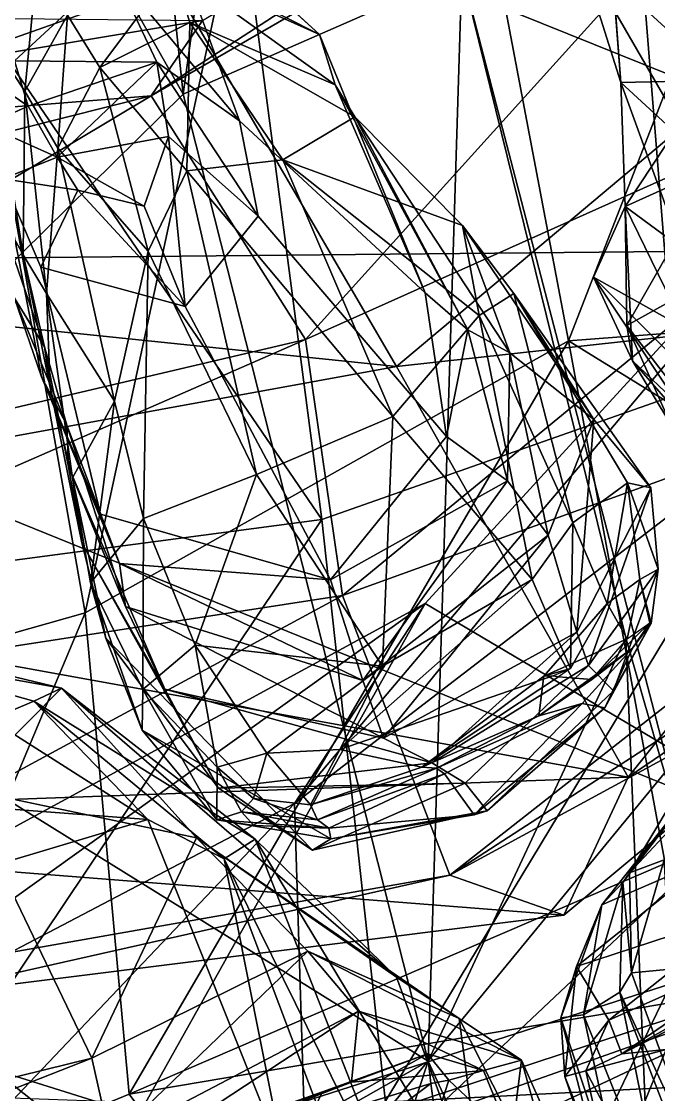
# Model space of a CAD drawing. Header units: metres. Extents: x -8 to 93, y -165 to 99.
# Drawn here: x 6.14 to 12.23, y -151.53 to -141.27 of the extents above; entities that cross this region are included whole.
import ezdxf

# ---------------------------------------------------------------- set-up
doc = ezdxf.new("R2010")
doc.units = ezdxf.units.M

msp = doc.modelspace()

# ---------------------------------------------------------------- linework, layer by layer
at = {"layer": 'jaw_half'}
for points in [[(15.551, -136.674, 166.237), (14.878, -137.64, 177.588), (7.385, -141.978, 176.607)], [(15.551, -136.674, 166.237), (7.385, -141.978, 176.607), (7.876, -141.256, 166.211)], [(7.584, -140.886, 199.276), (0.021, -137.635, 192.179), (0.021, -143.562, 199.267)], [(14.878, -137.64, 177.588), (8.861, -144.308, 188.863), (7.385, -141.978, 176.607)], [(16.176, -141.026, 189.165), (8.861, -144.308, 188.863), (14.878, -137.64, 177.588)], [(7.584, -140.886, 199.276), (0.021, -143.562, 199.267), (9.728, -144.566, 202.313)], [(7.584, -140.886, 199.276), (9.728, -144.566, 202.313), (14, -140.976, 201.535)], [(16.176, -141.026, 189.165), (9.214, -146.755, 193.243), (8.861, -144.308, 188.863)], [(17.443, -143.778, 193.984), (9.214, -146.755, 193.243), (16.176, -141.026, 189.165)], [(14, -140.976, 201.535), (9.728, -144.566, 202.313), (15.601, -143.92, 201.426)], [(7.876, -141.256, 166.211), (0.021, -142.565, 165.947), (0.021, -141.173, 162.868)], [(7.876, -141.256, 166.211), (7.385, -141.978, 176.607), (0.021, -142.565, 165.947)], [(7.385, -141.978, 176.607), (0.021, -143.832, 176.455), (0.021, -142.565, 165.947)], [(8.861, -144.308, 188.863), (0.021, -146.382, 189.444), (7.385, -141.978, 176.607)], [(7.385, -141.978, 176.607), (0.021, -146.382, 189.444), (0.021, -143.832, 176.455)], [(0.021, -143.562, 199.267), (0.021, -146.335, 201.872), (9.728, -144.566, 202.313)], [(17.443, -143.778, 193.984), (10.24, -149.432, 196.864), (9.214, -146.755, 193.243)], [(17.875, -145.281, 197.735), (10.24, -149.432, 196.864), (17.443, -143.778, 193.984)], [(15.601, -143.92, 201.426), (9.728, -144.566, 202.313), (11.944, -148.493, 201.502)], [(15.601, -143.92, 201.426), (11.944, -148.493, 201.502), (17.206, -144.915, 199.673)], [(9.214, -146.755, 193.243), (0.021, -148.175, 193.261), (8.861, -144.308, 188.863)], [(8.861, -144.308, 188.863), (0.021, -148.175, 193.261), (0.021, -146.382, 189.444)], [(9.728, -144.566, 202.313), (0.021, -146.335, 201.872), (11.944, -148.493, 201.502)], [(17.875, -145.281, 197.735), (17.206, -144.915, 199.673), (10.24, -149.432, 196.864)], [(17.206, -144.915, 199.673), (11.328, -149.815, 200.013), (10.24, -149.432, 196.864)], [(17.206, -144.915, 199.673), (11.944, -148.493, 201.502), (11.328, -149.815, 200.013)], [(0.021, -146.335, 201.872), (0.021, -148.926, 201.158), (11.944, -148.493, 201.502)], [(10.24, -149.432, 196.864), (0.021, -151.733, 197.522), (9.214, -146.755, 193.243)], [(9.214, -146.755, 193.243), (0.021, -151.733, 197.522), (0.021, -148.175, 193.261)], [(11.944, -148.493, 201.502), (0.021, -148.926, 201.158), (11.328, -149.815, 200.013)], [(0.021, -148.926, 201.158), (0.021, -151.229, 200.348), (11.328, -149.815, 200.013)], [(11.328, -149.815, 200.013), (0.021, -151.229, 200.348), (10.24, -149.432, 196.864)], [(10.24, -149.432, 196.864), (0.021, -151.229, 200.348), (0.021, -151.733, 197.522)]]:
    msp.add_3dface(points, dxfattribs=at)
at = {"layer": 'skull_half'}
for points in [[(2.422, -132.65, 282.647), (5.922, -125.073, 287.826), (7.689, -141.96, 292.067)], [(5.922, -125.073, 287.826), (9.949, -125.549, 286.634), (7.689, -141.96, 292.067)], [(9.949, -125.549, 286.634), (10.355, -140.79, 289.82), (7.689, -141.96, 292.067)], [(17.375, -128.428, 384.974), (0.021, -132.807, 383.073), (17.987, -143.412, 371.145)], [(2.422, -132.65, 282.647), (7.689, -141.96, 292.067), (2.84, -146.741, 292.028)], [(17.987, -143.412, 371.145), (0.021, -132.807, 383.073), (0.021, -143.583, 371.502)], [(15.72, -133.132, 252.091), (9.473, -134.297, 250.767), (11.375, -144.319, 253.477)], [(15.72, -133.132, 252.091), (11.375, -144.319, 253.477), (17.46, -143.859, 258.823)], [(9.473, -134.297, 250.767), (4.677, -135.139, 251.117), (6.752, -146.923, 252.992)], [(9.473, -134.297, 250.767), (6.752, -146.923, 252.992), (11.375, -144.319, 253.477)], [(4.677, -135.139, 251.117), (3.429, -147.862, 253.608), (6.752, -146.923, 252.992)], [(13.621, -145.949, 283.206), (11.95, -139.166, 287.922), (13.151, -138.491, 284.49)], [(16.425, -143.421, 223.786), (8.242, -140.122, 227.856), (13.32, -138.916, 228.662)], [(12.846, -150.378, 285.951), (10.355, -140.79, 289.82), (11.95, -139.166, 287.922)], [(13.621, -145.949, 283.206), (12.846, -150.378, 285.951), (11.95, -139.166, 287.922)], [(4.856, -139.939, 227.938), (9.015, -146.03, 223.741), (4.8, -146.586, 223.721)], [(4.856, -139.939, 227.938), (8.242, -140.122, 227.856), (9.015, -146.03, 223.741)], [(8.242, -140.122, 227.856), (16.425, -143.421, 223.786), (9.015, -146.03, 223.741)], [(10.355, -140.79, 289.82), (10.031, -151.21, 292.083), (7.689, -141.96, 292.067)], [(11.922, -147.161, 289.077), (10.031, -151.21, 292.083), (10.355, -140.79, 289.82)], [(12.846, -150.378, 285.951), (11.922, -147.161, 289.077), (10.355, -140.79, 289.82)], [(13.591, -145.026, 301.926), (14.767, -141.627, 306.053), (8.753, -148.746, 307.738)], [(14.767, -141.627, 306.053), (10.002, -146.834, 312.78), (8.753, -148.746, 307.738)], [(14.812, -149.682, 320.125), (10.002, -146.834, 312.78), (14.767, -141.627, 306.053)], [(7.689, -141.96, 292.067), (10.031, -151.21, 292.083), (2.84, -146.741, 292.028)], [(18.638, -151.139, 354.709), (17.987, -143.412, 371.145), (0.021, -143.583, 371.502)], [(16.425, -143.421, 223.786), (9.635, -151.693, 223.993), (9.015, -146.03, 223.741)], [(16.425, -143.421, 223.786), (19.472, -148.461, 223.656), (9.635, -151.693, 223.993)], [(18.638, -151.139, 354.709), (0.021, -143.583, 371.502), (0.021, -152.097, 355.345)], [(17.46, -143.859, 258.823), (11.375, -144.319, 253.477), (16.526, -147.502, 258.586)], [(11.375, -144.319, 253.477), (6.752, -146.923, 252.992), (7.175, -151.526, 253.954)], [(11.375, -144.319, 253.477), (7.175, -151.526, 253.954), (12.297, -149.321, 255.024)], [(11.375, -144.319, 253.477), (12.297, -149.321, 255.024), (16.526, -147.502, 258.586)], [(13.591, -145.026, 301.926), (8.753, -148.746, 307.738), (8.881, -152.823, 304.853)], [(13.16, -148.789, 298.425), (13.591, -145.026, 301.926), (8.881, -152.823, 304.853)], [(9.015, -146.03, 223.741), (5.321, -151.538, 224.521), (4.8, -146.586, 223.721)], [(9.015, -146.03, 223.741), (9.635, -151.693, 223.993), (5.321, -151.538, 224.521)], [(2.84, -146.741, 292.028), (10.031, -151.21, 292.083), (4.687, -154.242, 295.99)], [(10.002, -146.834, 312.78), (3.466, -151.519, 313.048), (8.753, -148.746, 307.738)], [(10.002, -146.834, 312.78), (4.229, -149.977, 316.442), (3.466, -151.519, 313.048)], [(10.002, -146.834, 312.78), (7.005, -152.189, 322.488), (4.229, -149.977, 316.442)], [(14.812, -149.682, 320.125), (7.005, -152.189, 322.488), (10.002, -146.834, 312.78)], [(6.752, -146.923, 252.992), (3.429, -147.862, 253.608), (4.327, -152.696, 254.084)], [(6.752, -146.923, 252.992), (4.327, -152.696, 254.084), (7.175, -151.526, 253.954)], [(12.293, -156.152, 287.722), (10.031, -151.21, 292.083), (11.922, -147.161, 289.077)], [(12.846, -150.378, 285.951), (12.293, -156.152, 287.722), (11.922, -147.161, 289.077)], [(19.472, -148.461, 223.656), (13.11, -157.958, 223.59), (9.635, -151.693, 223.993)], [(8.881, -152.823, 304.853), (8.753, -148.746, 307.738), (3.446, -154.337, 309.561)], [(8.753, -148.746, 307.738), (3.466, -151.519, 313.048), (3.446, -154.337, 309.561)], [(13.16, -148.789, 298.425), (8.881, -152.823, 304.853), (8.978, -157.498, 301.852)], [(13.782, -151.893, 293.897), (13.16, -148.789, 298.425), (8.978, -157.498, 301.852)], [(12.297, -149.321, 255.024), (7.175, -151.526, 253.954), (13.888, -150.392, 255.392)], [(14.812, -149.682, 320.125), (12.851, -154.782, 331.168), (7.005, -152.189, 322.488)], [(7.005, -152.189, 322.488), (0.021, -151.984, 321.073), (4.229, -149.977, 316.442)], [(16.854, -150.365, 249.171), (7.799, -153.171, 246.543), (10.388, -155.043, 241.32)], [(16.854, -150.365, 249.171), (14.603, -151.038, 254.292), (7.799, -153.171, 246.543)], [(18.455, -151.053, 243.095), (16.854, -150.365, 249.171), (10.388, -155.043, 241.32)], [(13.888, -150.392, 255.392), (7.175, -151.526, 253.954), (7.905, -152.506, 253.891)], [(13.888, -150.392, 255.392), (7.905, -152.506, 253.891), (8.069, -153.135, 252.901)], [(14.603, -151.038, 254.292), (13.888, -150.392, 255.392), (8.069, -153.135, 252.901)], [(14.603, -151.038, 254.292), (8.069, -153.135, 252.901), (7.799, -153.171, 246.543)], [(18.455, -151.053, 243.095), (10.388, -155.043, 241.32), (13.071, -158.424, 232.423)], [(18.945, -152.104, 346.145), (18.638, -151.139, 354.709), (0.021, -152.097, 355.345)], [(10.031, -151.21, 292.083), (6.73, -161.233, 297.093), (4.687, -154.242, 295.99)], [(12.293, -156.152, 287.722), (6.73, -161.233, 297.093), (10.031, -151.21, 292.083)], [(7.175, -151.526, 253.954), (4.327, -152.696, 254.084), (7.905, -152.506, 253.891)]]:
    msp.add_3dface(points, dxfattribs=at)
at = {"layer": 'teeth_lower_half'}
for points in [[(11.873, -141.848, 206.714), (11.632, -138.605, 201.749), (11.468, -140.564, 204.865)], [(11.632, -138.605, 201.749), (11.873, -141.848, 206.714), (11.726, -139.935, 204.942)], [(11.726, -139.935, 204.942), (11.873, -141.848, 206.714), (12.713, -141.829, 206.848)], [(11.726, -139.935, 204.942), (12.713, -141.829, 206.848), (13.711, -140.206, 206.245)], [(8.993, -141.389, 200.366), (7.533, -140.051, 200.133), (7.599, -140.761, 201.959)], [(11.663, -140.07, 201.747), (12.586, -141.584, 202.295), (11.468, -140.564, 204.865)], [(6.324, -140.409, 200.574), (5.819, -141.397, 200.796), (6.178, -141.932, 202.658)], [(6.324, -140.409, 200.574), (6.178, -141.932, 202.658), (6.584, -141.206, 202.383)], [(12.586, -141.584, 202.295), (12.592, -142.509, 203.962), (11.468, -140.564, 204.865)], [(12.592, -142.509, 203.962), (11.873, -141.848, 206.714), (11.468, -140.564, 204.865)], [(7.682, -140.724, 197.629), (8.229, -142.215, 197.241), (7.02, -140.768, 197.221)], [(7.02, -140.768, 197.221), (6.077, -141.642, 197.182), (6.073, -141.08, 197.205)], [(7.02, -140.768, 197.221), (7.438, -141.655, 197.171), (6.077, -141.642, 197.182)], [(7.599, -140.761, 201.959), (6.584, -141.206, 202.383), (6.894, -141.704, 204.001)], [(7.755, -141.275, 203.723), (7.599, -140.761, 201.959), (6.894, -141.704, 204.001)], [(7.02, -140.768, 197.221), (8.229, -142.215, 197.241), (7.438, -141.655, 197.171)], [(9.142, -141.87, 202.264), (8.993, -141.389, 200.366), (7.599, -140.761, 201.959)], [(9.142, -141.87, 202.264), (7.599, -140.761, 201.959), (7.755, -141.275, 203.723)], [(6.584, -141.206, 202.383), (6.178, -141.932, 202.658), (6.491, -142.476, 204.336)], [(6.584, -141.206, 202.383), (6.491, -142.476, 204.336), (6.894, -141.704, 204.001)], [(7.755, -141.275, 203.723), (6.894, -141.704, 204.001), (7.726, -142.695, 205.435)], [(8.644, -142.588, 205.32), (7.755, -141.275, 203.723), (7.726, -142.695, 205.435)], [(9.332, -142.179, 204.113), (7.755, -141.275, 203.723), (8.644, -142.588, 205.32)], [(9.332, -142.179, 204.113), (9.142, -141.87, 202.264), (7.755, -141.275, 203.723)], [(5.819, -141.397, 200.796), (6.161, -143.497, 202.838), (6.178, -141.932, 202.658)], [(5.819, -141.397, 200.796), (5.897, -143.022, 200.937), (6.161, -143.497, 202.838)], [(10.003, -143.861, 200.005), (8.993, -141.389, 200.366), (9.142, -141.87, 202.264)], [(6.209, -142.076, 197.116), (5.69, -141.717, 197.869), (6.077, -141.642, 197.182)], [(6.077, -141.642, 197.182), (7.438, -141.655, 197.171), (6.209, -142.076, 197.116)], [(7.438, -141.655, 197.171), (6.484, -142.564, 196.98), (6.209, -142.076, 197.116)], [(7.438, -141.655, 197.171), (7.55, -142.366, 196.869), (6.484, -142.564, 196.98)], [(7.438, -141.655, 197.171), (8.229, -142.215, 197.241), (8.408, -143.129, 196.981)], [(7.438, -141.655, 197.171), (8.408, -143.129, 196.981), (7.55, -142.366, 196.869)], [(6.209, -142.076, 197.116), (5.8, -142.258, 197.537), (5.69, -141.717, 197.869)], [(6.894, -141.704, 204.001), (6.491, -142.476, 204.336), (7.357, -143.461, 205.683)], [(6.894, -141.704, 204.001), (7.357, -143.461, 205.683), (7.726, -142.695, 205.435)], [(12.713, -141.829, 206.848), (11.873, -141.848, 206.714), (11.914, -143.034, 208.329)], [(12.592, -142.509, 203.962), (12.449, -143.428, 205.837), (11.873, -141.848, 206.714)], [(12.449, -143.428, 205.837), (11.914, -143.034, 208.329), (11.873, -141.848, 206.714)], [(12.811, -142.63, 208.208), (12.713, -141.829, 206.848), (11.914, -143.034, 208.329)], [(6.178, -141.932, 202.658), (6.161, -143.497, 202.838), (6.383, -143.868, 204.644)], [(6.178, -141.932, 202.658), (6.383, -143.868, 204.644), (6.491, -142.476, 204.336)], [(10.003, -143.861, 200.005), (9.142, -141.87, 202.264), (10.411, -144.215, 201.858)], [(10.411, -144.215, 201.858), (9.142, -141.87, 202.264), (9.332, -142.179, 204.113)], [(6.209, -142.076, 197.116), (6.484, -142.564, 196.98), (5.8, -142.258, 197.537)], [(5.8, -142.258, 197.537), (6.484, -142.564, 196.98), (5.969, -142.772, 197.545)], [(10.36, -143.216, 206.033), (9.332, -142.179, 204.113), (8.644, -142.588, 205.32)], [(10.814, -144.434, 203.623), (9.332, -142.179, 204.113), (10.36, -143.216, 206.033)], [(10.411, -144.215, 201.858), (9.332, -142.179, 204.113), (10.814, -144.434, 203.623)], [(7.55, -142.366, 196.869), (7.317, -143.032, 196.614), (6.484, -142.564, 196.98)], [(7.55, -142.366, 196.869), (7.71, -143.993, 196.533), (7.317, -143.032, 196.614)], [(7.55, -142.366, 196.869), (8.408, -143.129, 196.981), (7.71, -143.993, 196.533)], [(6.491, -142.476, 204.336), (6.383, -143.868, 204.644), (7.035, -144.899, 206.549)], [(6.491, -142.476, 204.336), (7.035, -144.899, 206.549), (7.357, -143.461, 205.683)], [(6.684, -142.878, 196.788), (5.969, -142.772, 197.545), (6.484, -142.564, 196.98)], [(6.484, -142.564, 196.98), (7.317, -143.032, 196.614), (6.684, -142.878, 196.788)], [(8.644, -142.588, 205.32), (7.726, -142.695, 205.435), (9.695, -145.044, 207.3)], [(8.644, -142.588, 205.32), (9.695, -145.044, 207.3), (10.519, -144.078, 207.577)], [(10.519, -144.078, 207.577), (10.36, -143.216, 206.033), (8.644, -142.588, 205.32)], [(12.811, -142.63, 208.208), (11.914, -143.034, 208.329), (11.93, -144.175, 209.808)], [(13.129, -143.507, 210.133), (12.811, -142.63, 208.208), (11.93, -144.175, 209.808)], [(6.684, -142.878, 196.788), (6.329, -143.615, 197.101), (5.969, -142.772, 197.545)], [(7.726, -142.695, 205.435), (7.357, -143.461, 205.683), (8.39, -145.598, 207.464)], [(7.726, -142.695, 205.435), (8.39, -145.598, 207.464), (9.695, -145.044, 207.3)], [(6.684, -142.878, 196.788), (7.71, -143.993, 196.533), (6.329, -143.615, 197.101)], [(6.684, -142.878, 196.788), (7.317, -143.032, 196.614), (7.71, -143.993, 196.533)], [(5.897, -143.022, 200.937), (6.365, -144.378, 202.268), (6.161, -143.497, 202.838)], [(6.078, -143.911, 200.448), (6.365, -144.378, 202.268), (5.897, -143.022, 200.937)], [(11.613, -143.711, 208.228), (11.985, -144.513, 209.428), (11.914, -143.034, 208.329)], [(11.914, -143.034, 208.329), (12.484, -144.198, 207.386), (11.613, -143.711, 208.228)], [(11.914, -143.034, 208.329), (11.985, -144.513, 209.428), (11.93, -144.175, 209.808)], [(12.449, -143.428, 205.837), (12.484, -144.198, 207.386), (11.914, -143.034, 208.329)], [(10.814, -144.434, 203.623), (10.36, -143.216, 206.033), (11.617, -145.074, 205.827)], [(10.851, -143.867, 207.526), (10.36, -143.216, 206.033), (10.519, -144.078, 207.577)], [(11.617, -145.074, 205.827), (10.36, -143.216, 206.033), (10.851, -143.867, 207.526)], [(6.161, -143.497, 202.838), (6.42, -144.767, 204.205), (6.383, -143.868, 204.644)], [(6.365, -144.378, 202.268), (6.42, -144.767, 204.205), (6.161, -143.497, 202.838)], [(7.357, -143.461, 205.683), (7.035, -144.899, 206.549), (7.312, -146.02, 208.142)], [(7.357, -143.461, 205.683), (7.312, -146.02, 208.142), (8.39, -145.598, 207.464)], [(13.129, -143.507, 210.133), (11.93, -144.175, 209.808), (12.309, -144.667, 210.949)], [(12.484, -144.198, 207.386), (12.4, -144.499, 208.219), (11.613, -143.711, 208.228)], [(12.4, -144.499, 208.219), (12.423, -144.926, 209.287), (11.613, -143.711, 208.228)], [(11.613, -143.711, 208.228), (12.423, -144.926, 209.287), (11.985, -144.513, 209.428)], [(6.078, -143.911, 200.448), (6.578, -145.128, 202.26), (6.365, -144.378, 202.268)], [(6.335, -144.664, 200.352), (6.578, -145.128, 202.26), (6.078, -143.911, 200.448)], [(6.383, -143.868, 204.644), (6.631, -145.63, 206.62), (7.035, -144.899, 206.549)], [(6.42, -144.767, 204.205), (6.631, -145.63, 206.62), (6.383, -143.868, 204.644)], [(10.206, -145.235, 199.466), (10.003, -143.861, 200.005), (10.411, -144.215, 201.858)], [(10.851, -143.867, 207.526), (10.519, -144.078, 207.577), (11.416, -146.062, 209.889)], [(11.617, -145.074, 205.827), (10.851, -143.867, 207.526), (12.161, -145.727, 207.784)], [(10.851, -143.867, 207.526), (11.416, -146.062, 209.889), (11.939, -145.678, 209.967)], [(10.851, -143.867, 207.526), (11.939, -145.678, 209.967), (12.161, -145.727, 207.784)], [(9.695, -145.044, 207.3), (11.027, -146.604, 210.142), (10.519, -144.078, 207.577)], [(10.519, -144.078, 207.577), (11.027, -146.604, 210.142), (11.416, -146.062, 209.889)], [(10.206, -145.235, 199.466), (10.411, -144.215, 201.858), (10.79, -145.658, 201.289)], [(10.79, -145.658, 201.289), (10.411, -144.215, 201.858), (10.814, -144.434, 203.623)], [(11.985, -144.513, 209.428), (12.351, -145.12, 210.853), (11.93, -144.175, 209.808)], [(11.93, -144.175, 209.808), (12.351, -145.12, 210.853), (12.309, -144.667, 210.949)], [(6.578, -145.128, 202.26), (6.593, -145.527, 204.086), (6.365, -144.378, 202.268)], [(10.79, -145.658, 201.289), (10.814, -144.434, 203.623), (11.18, -146.179, 203.075)], [(11.18, -146.179, 203.075), (10.814, -144.434, 203.623), (11.617, -145.074, 205.827)], [(12.423, -144.926, 209.287), (12.722, -145.361, 209.928), (11.985, -144.513, 209.428)], [(11.985, -144.513, 209.428), (12.722, -145.361, 209.928), (12.351, -145.12, 210.853)], [(6.9, -145.979, 199.627), (7.082, -146.451, 201.537), (6.335, -144.664, 200.352)], [(6.335, -144.664, 200.352), (7.082, -146.451, 201.537), (6.578, -145.128, 202.26)], [(6.42, -144.767, 204.205), (6.72, -146.253, 206.277), (6.631, -145.63, 206.62)], [(7.035, -144.899, 206.549), (6.631, -145.63, 206.62), (6.803, -146.636, 208.134)], [(7.035, -144.899, 206.549), (6.803, -146.636, 208.134), (7.312, -146.02, 208.142)], [(9.695, -145.044, 207.3), (8.39, -145.598, 207.464), (9.596, -147.432, 210.322)], [(11.027, -146.604, 210.142), (9.695, -145.044, 207.3), (9.596, -147.432, 210.322)], [(6.578, -145.128, 202.26), (7.138, -146.863, 203.361), (6.593, -145.527, 204.086)], [(7.082, -146.451, 201.537), (7.138, -146.863, 203.361), (6.578, -145.128, 202.26)], [(11.18, -146.179, 203.075), (11.617, -145.074, 205.827), (11.452, -147.106, 205.403)], [(11.452, -147.106, 205.403), (11.617, -145.074, 205.827), (12.161, -145.727, 207.784)], [(9.097, -146.607, 198.756), (10.206, -145.235, 199.466), (10.79, -145.658, 201.289)], [(6.593, -145.527, 204.086), (7.515, -147.653, 205.562), (6.72, -146.253, 206.277)], [(7.138, -146.863, 203.361), (7.515, -147.653, 205.562), (6.593, -145.527, 204.086)], [(6.631, -145.63, 206.62), (6.952, -147.166, 207.387), (6.803, -146.636, 208.134)], [(6.72, -146.253, 206.277), (6.952, -147.166, 207.387), (6.631, -145.63, 206.62)], [(8.39, -145.598, 207.464), (7.312, -146.02, 208.142), (7.804, -147.231, 209.857)], [(9.596, -147.432, 210.322), (8.39, -145.598, 207.464), (7.804, -147.231, 209.857)], [(9.097, -146.607, 198.756), (10.79, -145.658, 201.289), (9.408, -147.568, 200.413)], [(9.408, -147.568, 200.413), (10.79, -145.658, 201.289), (11.18, -146.179, 203.075)], [(11.939, -145.678, 209.967), (11.416, -146.062, 209.889), (11.744, -146.832, 211.504)], [(11.452, -147.106, 205.403), (12.161, -145.727, 207.784), (11.566, -147.427, 207.243)], [(11.566, -147.427, 207.243), (12.161, -145.727, 207.784), (12.231, -146.503, 210.02)], [(11.939, -145.678, 209.967), (11.744, -146.832, 211.504), (12.056, -146.602, 211.651)], [(11.939, -145.678, 209.967), (12.056, -146.602, 211.651), (12.231, -146.503, 210.02)], [(12.161, -145.727, 207.784), (11.939, -145.678, 209.967), (12.231, -146.503, 210.02)], [(6.803, -146.636, 208.134), (7.303, -147.657, 209.888), (7.312, -146.02, 208.142)], [(9.097, -146.607, 198.756), (7.082, -146.451, 201.537), (6.9, -145.979, 199.627)], [(7.804, -147.231, 209.857), (7.312, -146.02, 208.142), (7.303, -147.657, 209.888)], [(11.416, -146.062, 209.889), (11.027, -146.604, 210.142), (11.393, -147.455, 211.677)], [(11.416, -146.062, 209.889), (11.393, -147.455, 211.677), (11.744, -146.832, 211.504)], [(6.72, -146.253, 206.277), (8.029, -148.6, 207.029), (6.952, -147.166, 207.387)], [(7.515, -147.653, 205.562), (8.029, -148.6, 207.029), (6.72, -146.253, 206.277)], [(9.408, -147.568, 200.413), (11.18, -146.179, 203.075), (9.604, -148.121, 202.347)], [(9.604, -148.121, 202.347), (11.18, -146.179, 203.075), (11.452, -147.106, 205.403)], [(9.408, -147.568, 200.413), (7.082, -146.451, 201.537), (9.097, -146.607, 198.756)], [(9.408, -147.568, 200.413), (7.138, -146.863, 203.361), (7.082, -146.451, 201.537)], [(11.566, -147.427, 207.243), (12.231, -146.503, 210.02), (11.803, -147.67, 209.488)], [(11.803, -147.67, 209.488), (12.231, -146.503, 210.02), (12.165, -147.022, 211.457)], [(12.231, -146.503, 210.02), (12.056, -146.602, 211.651), (12.165, -147.022, 211.457)], [(6.803, -146.636, 208.134), (7.299, -148.045, 209.559), (7.303, -147.657, 209.888)], [(6.952, -147.166, 207.387), (7.299, -148.045, 209.559), (6.803, -146.636, 208.134)], [(11.027, -146.604, 210.142), (9.596, -147.432, 210.322), (9.189, -148.23, 211.655)], [(11.744, -146.832, 211.504), (11.935, -147.171, 212.269), (12.056, -146.602, 211.651)], [(12.15, -147.018, 212.291), (12.056, -146.602, 211.651), (11.935, -147.171, 212.269)], [(12.165, -147.022, 211.457), (12.056, -146.602, 211.651), (12.15, -147.018, 212.291)], [(9.604, -148.121, 202.347), (7.515, -147.653, 205.562), (7.138, -146.863, 203.361)], [(9.604, -148.121, 202.347), (7.138, -146.863, 203.361), (9.408, -147.568, 200.413)], [(11.744, -146.832, 211.504), (11.137, -147.528, 211.545), (11.935, -147.171, 212.269)], [(11.744, -146.832, 211.504), (11.393, -147.455, 211.677), (11.137, -147.528, 211.545)], [(11.598, -147.559, 212.184), (11.984, -147.26, 212.434), (12.15, -147.018, 212.291)], [(11.721, -147.83, 211.221), (12.165, -147.022, 211.457), (11.984, -147.26, 212.434)], [(11.803, -147.67, 209.488), (12.165, -147.022, 211.457), (11.721, -147.83, 211.221)], [(12.165, -147.022, 211.457), (12.15, -147.018, 212.291), (11.984, -147.26, 212.434)], [(8.926, -149.192, 209.601), (7.299, -148.045, 209.559), (6.952, -147.166, 207.387)], [(8.029, -148.6, 207.029), (8.926, -149.192, 209.601), (6.952, -147.166, 207.387)], [(9.604, -148.121, 202.347), (11.452, -147.106, 205.403), (10.066, -148.356, 204.739)], [(10.066, -148.356, 204.739), (11.452, -147.106, 205.403), (11.566, -147.427, 207.243)], [(8.016, -148.398, 211.46), (7.804, -147.231, 209.857), (7.303, -147.657, 209.888)], [(9.596, -147.432, 210.322), (7.804, -147.231, 209.857), (8.49, -148.266, 211.484)], [(8.49, -148.266, 211.484), (7.804, -147.231, 209.857), (8.016, -148.398, 211.46)], [(11.984, -147.26, 212.434), (11.598, -147.559, 212.184), (11.089, -147.908, 212.262)], [(11.984, -147.26, 212.434), (11.089, -147.908, 212.262), (11.505, -147.79, 212.493)], [(11.721, -147.83, 211.221), (11.984, -147.26, 212.434), (11.505, -147.79, 212.493)], [(9.596, -147.432, 210.322), (8.49, -148.266, 211.484), (9.189, -148.23, 211.655)], [(10.066, -148.356, 204.739), (11.566, -147.427, 207.243), (10.386, -148.553, 206.58)], [(11.137, -147.528, 211.545), (9.97, -148.4, 212.461), (11.089, -147.908, 212.262)], [(7.299, -148.045, 209.559), (8.012, -148.901, 211.402), (7.303, -147.657, 209.888)], [(7.303, -147.657, 209.888), (8.012, -148.901, 211.402), (8.016, -148.398, 211.46)], [(10.066, -148.356, 204.739), (7.515, -147.653, 205.562), (9.604, -148.121, 202.347)], [(10.066, -148.356, 204.739), (8.029, -148.6, 207.029), (7.515, -147.653, 205.562)], [(11.803, -147.67, 209.488), (11.721, -147.83, 211.221), (10.597, -148.815, 208.801)], [(11.505, -147.79, 212.493), (11.089, -147.908, 212.262), (10.113, -148.407, 212.586)], [(11.505, -147.79, 212.493), (10.113, -148.407, 212.586), (10.187, -148.463, 212.74)], [(11.505, -147.79, 212.493), (10.187, -148.463, 212.74), (10.471, -148.856, 211.151)], [(11.721, -147.83, 211.221), (11.505, -147.79, 212.493), (10.471, -148.856, 211.151)], [(11.089, -147.908, 212.262), (9.97, -148.4, 212.461), (10.113, -148.407, 212.586)], [(11.721, -147.83, 211.221), (10.471, -148.856, 211.151), (10.597, -148.815, 208.801)], [(9.101, -149.084, 211.349), (8.012, -148.901, 211.402), (7.299, -148.045, 209.559)], [(9.101, -149.084, 211.349), (7.299, -148.045, 209.559), (8.926, -149.192, 209.601)], [(9.189, -148.23, 211.655), (8.49, -148.266, 211.484), (8.907, -148.758, 212.295)], [(9.97, -148.4, 212.461), (9.189, -148.23, 211.655), (8.907, -148.758, 212.295)], [(8.49, -148.266, 211.484), (8.016, -148.398, 211.46), (8.361, -148.698, 211.978)], [(8.907, -148.758, 212.295), (8.49, -148.266, 211.484), (8.361, -148.698, 211.978)], [(8.012, -148.901, 211.402), (8.248, -148.827, 211.927), (8.016, -148.398, 211.46)], [(8.016, -148.398, 211.46), (8.248, -148.827, 211.927), (8.361, -148.698, 211.978)], [(10.386, -148.553, 206.58), (8.029, -148.6, 207.029), (10.066, -148.356, 204.739)], [(10.113, -148.407, 212.586), (9.97, -148.4, 212.461), (8.907, -148.758, 212.295)], [(10.113, -148.407, 212.586), (8.907, -148.758, 212.295), (8.973, -148.903, 212.415)], [(10.187, -148.463, 212.74), (10.113, -148.407, 212.586), (8.973, -148.903, 212.415)], [(10.187, -148.463, 212.74), (8.973, -148.903, 212.415), (9.084, -148.981, 212.283)], [(10.471, -148.856, 211.151), (10.187, -148.463, 212.74), (9.084, -148.981, 212.283)], [(10.386, -148.553, 206.58), (8.926, -149.192, 209.601), (8.029, -148.6, 207.029)], [(10.597, -148.815, 208.801), (8.926, -149.192, 209.601), (10.386, -148.553, 206.58)], [(8.361, -148.698, 211.978), (8.248, -148.827, 211.927), (8.973, -148.903, 212.415)], [(8.361, -148.698, 211.978), (8.973, -148.903, 212.415), (8.907, -148.758, 212.295)], [(8.012, -148.901, 211.402), (8.364, -148.957, 211.974), (8.248, -148.827, 211.927)], [(9.084, -148.981, 212.283), (8.973, -148.903, 212.415), (8.248, -148.827, 211.927)], [(8.248, -148.827, 211.927), (8.364, -148.957, 211.974), (9.084, -148.981, 212.283)], [(10.597, -148.815, 208.801), (9.101, -149.084, 211.349), (8.926, -149.192, 209.601)], [(10.597, -148.815, 208.801), (10.471, -148.856, 211.151), (9.101, -149.084, 211.349)], [(9.084, -148.981, 212.283), (8.364, -148.957, 211.974), (8.012, -148.901, 211.402)], [(9.101, -149.084, 211.349), (9.084, -148.981, 212.283), (8.012, -148.901, 211.402)], [(10.471, -148.856, 211.151), (9.084, -148.981, 212.283), (9.101, -149.084, 211.349)]]:
    msp.add_3dface(points, dxfattribs=at)
for points, invisible_edges in [([(7.682, -140.724, 197.629), (7.533, -140.051, 200.133), (8.993, -141.389, 200.366)], 1), ([(11.663, -140.07, 201.747), (12.793, -140.953, 200.217), (12.586, -141.584, 202.295)], 1), ([(6.324, -140.409, 200.574), (5.651, -140.738, 197.942), (5.819, -141.397, 200.796)], 1), ([(10.003, -143.861, 200.005), (7.682, -140.724, 197.629), (8.993, -141.389, 200.366)], 1), ([(7.682, -140.724, 197.629), (10.003, -143.861, 200.005), (8.229, -142.215, 197.241)], 1), ([(5.8, -142.258, 197.537), (6.335, -144.664, 200.352), (6.078, -143.911, 200.448)], 1), ([(6.335, -144.664, 200.352), (5.8, -142.258, 197.537), (5.969, -142.772, 197.545)], 1), ([(10.206, -145.235, 199.466), (8.229, -142.215, 197.241), (10.003, -143.861, 200.005)], 1), ([(8.229, -142.215, 197.241), (10.206, -145.235, 199.466), (8.408, -143.129, 196.981)], 1), ([(5.969, -142.772, 197.545), (6.9, -145.979, 199.627), (6.335, -144.664, 200.352)], 1), ([(6.9, -145.979, 199.627), (5.969, -142.772, 197.545), (6.329, -143.615, 197.101)], 1), ([(8.408, -143.129, 196.981), (9.097, -146.607, 198.756), (7.71, -143.993, 196.533)], 1), ([(9.097, -146.607, 198.756), (8.408, -143.129, 196.981), (10.206, -145.235, 199.466)], 1), ([(7.71, -143.993, 196.533), (6.9, -145.979, 199.627), (6.329, -143.615, 197.101)], 1), ([(6.9, -145.979, 199.627), (7.71, -143.993, 196.533), (9.097, -146.607, 198.756)], 1), ([(6.593, -145.527, 204.086), (6.42, -144.767, 204.205), (6.365, -144.378, 202.268)], 1), ([(6.42, -144.767, 204.205), (6.593, -145.527, 204.086), (6.72, -146.253, 206.277)], 1), ([(11.224, -147.525, 211.672), (11.027, -146.604, 210.142), (9.189, -148.23, 211.655)], 1), ([(11.027, -146.604, 210.142), (11.224, -147.525, 211.672), (11.393, -147.455, 211.677)], 1), ([(11.224, -147.525, 211.672), (11.935, -147.171, 212.269), (11.137, -147.528, 211.545)], 1), ([(11.935, -147.171, 212.269), (11.224, -147.525, 211.672), (11.598, -147.559, 212.184)], 3), ([(11.566, -147.427, 207.243), (10.597, -148.815, 208.801), (10.386, -148.553, 206.58)], 1), ([(10.597, -148.815, 208.801), (11.566, -147.427, 207.243), (11.803, -147.67, 209.488)], 1), ([(11.277, -147.535, 211.741), (11.137, -147.528, 211.545), (11.393, -147.455, 211.677)], 1), ([(9.97, -148.4, 212.461), (11.224, -147.525, 211.672), (9.189, -148.23, 211.655)], 1), ([(11.224, -147.525, 211.672), (9.97, -148.4, 212.461), (11.277, -147.535, 211.741)], 1), ([(11.137, -147.528, 211.545), (11.277, -147.535, 211.741), (9.97, -148.4, 212.461)], 1), ([(11.089, -147.908, 212.262), (11.224, -147.525, 211.672), (11.137, -147.528, 211.545)], 1), ([(11.224, -147.525, 211.672), (11.089, -147.908, 212.262), (11.598, -147.559, 212.184)], 13), ([(11.598, -147.559, 212.184), (11.224, -147.525, 211.672), (11.277, -147.535, 211.741)], 1), ([(11.224, -147.525, 211.672), (11.598, -147.559, 212.184), (11.277, -147.535, 211.741)], 1)]:
    msp.add_3dface(points, dxfattribs=dict(at, invisible_edges=invisible_edges))
at = {"layer": 'teeth_upper_half'}
for points in [[(6.528, -147.644, 222.463), (4.631, -147.187, 222.256), (4.569, -147.291, 223.313)], [(6.528, -147.644, 222.463), (5.573, -148.602, 219.792), (4.631, -147.187, 222.256)], [(6.528, -147.644, 222.463), (4.569, -147.291, 223.313), (6.261, -147.768, 223.529)], [(6.261, -147.768, 223.529), (4.569, -147.291, 223.313), (5.847, -147.944, 226.189)], [(7.818, -149.076, 219.989), (5.573, -148.602, 219.792), (6.528, -147.644, 222.463)], [(8.379, -149.089, 222.706), (6.528, -147.644, 222.463), (6.261, -147.768, 223.529)], [(9.73, -150.409, 220.369), (6.528, -147.644, 222.463), (8.379, -149.089, 222.706)], [(9.73, -150.409, 220.369), (7.818, -149.076, 219.989), (6.528, -147.644, 222.463)], [(7.352, -148.899, 226.19), (6.261, -147.768, 223.529), (5.847, -147.944, 226.189)], [(8.379, -149.089, 222.706), (6.261, -147.768, 223.529), (8.082, -149.274, 223.653)], [(8.082, -149.274, 223.653), (6.261, -147.768, 223.529), (7.352, -148.899, 226.19)], [(5.847, -147.944, 226.189), (3.307, -148.593, 226.119), (7.352, -148.899, 226.19)], [(11.956, -149.409, 222.609), (12.97, -148.326, 225.419), (12.578, -148.369, 222.748)], [(11.956, -149.409, 222.609), (12.287, -149.285, 225.185), (12.97, -148.326, 225.419)], [(12.684, -148.465, 221.726), (11.956, -149.409, 222.609), (12.578, -148.369, 222.748)], [(11.693, -149.715, 219.797), (11.894, -149.501, 221.723), (12.684, -148.465, 221.726)], [(12.753, -149.257, 219.555), (11.693, -149.715, 219.797), (12.684, -148.465, 221.726)], [(11.894, -149.501, 221.723), (11.956, -149.409, 222.609), (12.684, -148.465, 221.726)], [(3.307, -148.593, 226.119), (2.698, -150.292, 226.266), (7.352, -148.899, 226.19)], [(5.573, -148.602, 219.792), (6.816, -151.182, 217.474), (3.84, -151.915, 217.509)], [(7.818, -149.076, 219.989), (6.816, -151.182, 217.474), (5.573, -148.602, 219.792)], [(7.352, -148.899, 226.19), (2.698, -150.292, 226.266), (8.654, -152.162, 226.738)], [(8.082, -149.274, 223.653), (7.352, -148.899, 226.19), (8.654, -152.162, 226.738)], [(8.883, -150.158, 218.068), (6.816, -151.182, 217.474), (7.818, -149.076, 219.989)], [(10.327, -150.804, 217.466), (8.883, -150.158, 218.068), (7.818, -149.076, 219.989)], [(10.327, -150.804, 217.466), (7.818, -149.076, 219.989), (9.73, -150.409, 220.369)], [(8.379, -149.089, 222.706), (8.082, -149.274, 223.653), (9.898, -152.961, 222.75)], [(10.583, -152.736, 220.571), (8.379, -149.089, 222.706), (9.898, -152.961, 222.75)], [(9.73, -150.409, 220.369), (8.379, -149.089, 222.706), (10.583, -152.736, 220.571)], [(9.898, -152.961, 222.75), (8.082, -149.274, 223.653), (9.419, -152.829, 224.245)], [(8.082, -149.274, 223.653), (8.654, -152.162, 226.738), (9.419, -152.829, 224.245)], [(12.753, -149.257, 219.555), (11.449, -150.304, 217.611), (11.693, -149.715, 219.797)], [(13.086, -149.771, 217.525), (11.449, -150.304, 217.611), (12.753, -149.257, 219.555)], [(11.976, -150.367, 222.495), (12.287, -149.285, 225.185), (11.956, -149.409, 222.609)], [(11.976, -150.367, 222.495), (12.348, -150.332, 225.084), (12.287, -149.285, 225.185)], [(11.894, -149.501, 221.723), (11.976, -150.367, 222.495), (11.956, -149.409, 222.609)], [(11.518, -150.767, 219.574), (11.863, -150.552, 221.593), (11.894, -149.501, 221.723)], [(11.518, -150.767, 219.574), (11.894, -149.501, 221.723), (11.693, -149.715, 219.797)], [(11.863, -150.552, 221.593), (11.976, -150.367, 222.495), (11.894, -149.501, 221.723)], [(11.299, -150.798, 217.359), (11.518, -150.767, 219.574), (11.693, -149.715, 219.797)], [(11.299, -150.798, 217.359), (11.693, -149.715, 219.797), (11.449, -150.304, 217.611)], [(13.086, -149.771, 217.525), (11.758, -150.82, 215.483), (11.449, -150.304, 217.611)], [(13.465, -150.056, 215.613), (11.758, -150.82, 215.483), (13.086, -149.771, 217.525)], [(13.465, -150.056, 215.613), (11.883, -151.141, 213.63), (11.758, -150.82, 215.483)], [(13.465, -150.056, 215.613), (13.408, -150.28, 213.43), (11.883, -151.141, 213.63)], [(8.883, -150.158, 218.068), (6.995, -151.975, 216.016), (6.816, -151.182, 217.474)], [(9.366, -150.733, 216.452), (6.995, -151.975, 216.016), (8.883, -150.158, 218.068)], [(10.923, -151.2, 214.564), (9.366, -150.733, 216.452), (8.883, -150.158, 218.068)], [(10.923, -151.2, 214.564), (8.883, -150.158, 218.068), (10.327, -150.804, 217.466)], [(13.408, -150.28, 213.43), (13.336, -150.403, 211.199), (11.883, -151.141, 213.63)], [(2.698, -150.292, 226.266), (2.643, -152.884, 226.379), (8.654, -152.162, 226.738)], [(11.339, -151.357, 215.491), (11.299, -150.798, 217.359), (11.449, -150.304, 217.611)], [(11.758, -150.82, 215.483), (11.339, -151.357, 215.491), (11.449, -150.304, 217.611)], [(11.863, -150.552, 221.593), (12.745, -152.462, 222.394), (11.976, -150.367, 222.495)], [(12.745, -152.462, 222.394), (12.348, -150.332, 225.084), (11.976, -150.367, 222.495)], [(10.327, -150.804, 217.466), (9.73, -150.409, 220.369), (10.583, -152.736, 220.571)], [(13.336, -150.403, 211.199), (12.306, -151.098, 211.769), (11.883, -151.141, 213.63)], [(12.306, -152.732, 219.399), (11.863, -150.552, 221.593), (11.518, -150.767, 219.574)], [(12.306, -152.732, 219.399), (12.686, -152.681, 221.531), (11.863, -150.552, 221.593)], [(12.686, -152.681, 221.531), (12.745, -152.462, 222.394), (11.863, -150.552, 221.593)], [(9.366, -150.733, 216.452), (6.955, -152.32, 213.875), (6.995, -151.975, 216.016)], [(9.366, -150.733, 216.452), (9.3, -151.412, 213.765), (6.955, -152.32, 213.875)], [(10.56, -151.299, 212.529), (9.3, -151.412, 213.765), (9.366, -150.733, 216.452)], [(10.923, -151.2, 214.564), (10.56, -151.299, 212.529), (9.366, -150.733, 216.452)], [(11.94, -152.724, 217.285), (11.518, -150.767, 219.574), (11.299, -150.798, 217.359)], [(11.94, -152.724, 217.285), (12.306, -152.732, 219.399), (11.518, -150.767, 219.574)], [(10.327, -150.804, 217.466), (10.583, -152.736, 220.571), (11.407, -152.927, 218.02)], [(10.923, -151.2, 214.564), (10.327, -150.804, 217.466), (11.407, -152.927, 218.02)], [(11.806, -152.733, 215.202), (11.94, -152.724, 217.285), (11.299, -150.798, 217.359)], [(11.806, -152.733, 215.202), (11.299, -150.798, 217.359), (11.339, -151.357, 215.491)], [(11.54, -151.303, 213.633), (11.339, -151.357, 215.491), (11.758, -150.82, 215.483)], [(11.883, -151.141, 213.63), (11.54, -151.303, 213.633), (11.758, -150.82, 215.483)], [(12.306, -151.098, 211.769), (11.926, -152.03, 212.553), (11.54, -151.303, 213.633)], [(12.306, -151.098, 211.769), (11.54, -151.303, 213.633), (11.883, -151.141, 213.63)], [(12.306, -151.098, 211.769), (12.52, -152.505, 212.676), (11.926, -152.03, 212.553)], [(6.816, -151.182, 217.474), (3.373, -152.538, 215.777), (3.84, -151.915, 217.509)], [(6.995, -151.975, 216.016), (3.373, -152.538, 215.777), (6.816, -151.182, 217.474)], [(10.027, -151.14, 211.762), (8.889, -151.782, 210.968), (9.022, -151.506, 211.441)], [(10.027, -151.14, 211.762), (10.058, -151.424, 211.627), (8.889, -151.782, 210.968)], [(10.027, -151.14, 211.762), (9.022, -151.506, 211.441), (9.3, -151.412, 213.765)], [(10.56, -151.299, 212.529), (10.027, -151.14, 211.762), (9.3, -151.412, 213.765)], [(10.058, -151.424, 211.627), (10.027, -151.14, 211.762), (10.231, -151.393, 211.861)], [(10.027, -151.14, 211.762), (10.56, -151.299, 212.529), (10.231, -151.393, 211.861)], [(10.56, -151.299, 212.529), (10.923, -151.2, 214.564), (10.828, -151.958, 212.827)], [(10.828, -151.958, 212.827), (10.923, -151.2, 214.564), (11.465, -152.421, 215.298)], [(10.923, -151.2, 214.564), (11.407, -152.927, 218.02), (11.465, -152.421, 215.298)], [(10.231, -151.393, 211.861), (10.56, -151.299, 212.529), (10.828, -151.958, 212.827)], [(11.826, -152.601, 213.519), (11.339, -151.357, 215.491), (11.54, -151.303, 213.633)], [(11.926, -152.03, 212.553), (11.826, -152.601, 213.519), (11.54, -151.303, 213.633)], [(9.3, -151.412, 213.765), (6.703, -152.322, 211.492), (6.955, -152.32, 213.875)], [(9.3, -151.412, 213.765), (9.022, -151.506, 211.441), (6.703, -152.322, 211.492)], [(10.058, -151.424, 211.627), (10.231, -151.393, 211.861), (10.104, -151.775, 211.666)], [(10.104, -151.775, 211.666), (10.231, -151.393, 211.861), (10.828, -151.958, 212.827)], [(11.826, -152.601, 213.519), (11.806, -152.733, 215.202), (11.339, -151.357, 215.491)], [(9.022, -151.506, 211.441), (6.735, -152.531, 210.58), (6.703, -152.322, 211.492)], [(9.022, -151.506, 211.441), (8.889, -151.782, 210.968), (6.735, -152.531, 210.58)], [(10.058, -151.424, 211.627), (10.104, -151.775, 211.666), (8.676, -152.461, 211.219)], [(10.058, -151.424, 211.627), (8.676, -152.461, 211.219), (8.889, -151.782, 210.968)]]:
    msp.add_3dface(points, dxfattribs=at)

doc.saveas('drawing.dxf')
